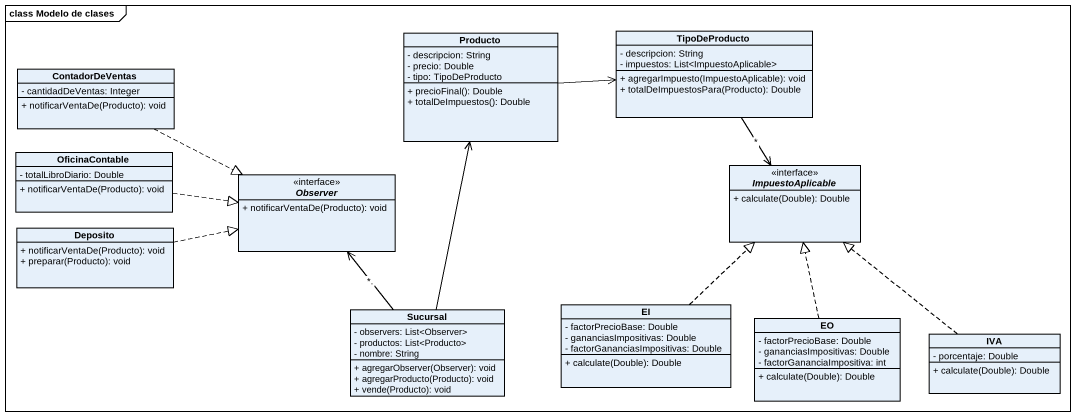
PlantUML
@startuml
mainframe class Modelo de clases
hide circle
hide empty members
skinparam classAttributeIconSize 0
class Producto {
  - descripcion: String
  - precio: Double
  - tipo: TipoDeProducto
  + precioFinal(): Double
  + totalDeImpuestos(): Double
}
class TipoDeProducto {
  - descripcion: String
  - impuestos: List<ImpuestoAplicable>
  + agregarImpuesto(ImpuestoAplicable): void
  + totalDeImpuestosPara(Producto): Double
}
class ContadorDeVentas {
  - cantidadDeVentas: Integer
  + notificarVentaDe(Producto): void
}
class OficinaContable {
  - totalLibroDiario: Double
  + notificarVentaDe(Producto): void
}
interface Observer <<interface>> {
  + notificarVentaDe(Producto): void
}
interface ImpuestoAplicable <<interface>> {
  + calculate(Double): Double
}
class Deposito {
  + notificarVentaDe(Producto): void
  + preparar(Producto): void
}
class Sucursal {
  - observers: List<Observer>
  - productos: List<Producto>
  - nombre: String
  + agregarObserver(Observer): void
  + agregarProducto(Producto): void
  + vende(Producto): void
}
class EI {
  - factorPrecioBase: Double
  - gananciasImpositivas: Double
  - factorGananciasImpositivas: Double
  + calculate(Double): Double
}
class EO {
  - factorPrecioBase: Double
  - gananciasImpositivas: Double
  - factorGananciaImpositiva: int
  + calculate(Double): Double
}
class IVA {
  - porcentaje: Double
  + calculate(Double): Double
}
Producto -right-> TipoDeProducto
TipoDeProducto --> ImpuestoAplicable : *
ContadorDeVentas .right.|> Observer
OficinaContable .right.|> Observer
Deposito .right.|> Observer
Sucursal -up-> Producto
Sucursal -up-> Observer : *.
EI .up.|> ImpuestoAplicable
EO .up.|> ImpuestoAplicable
IVA .up.|> ImpuestoAplicable
@enduml
